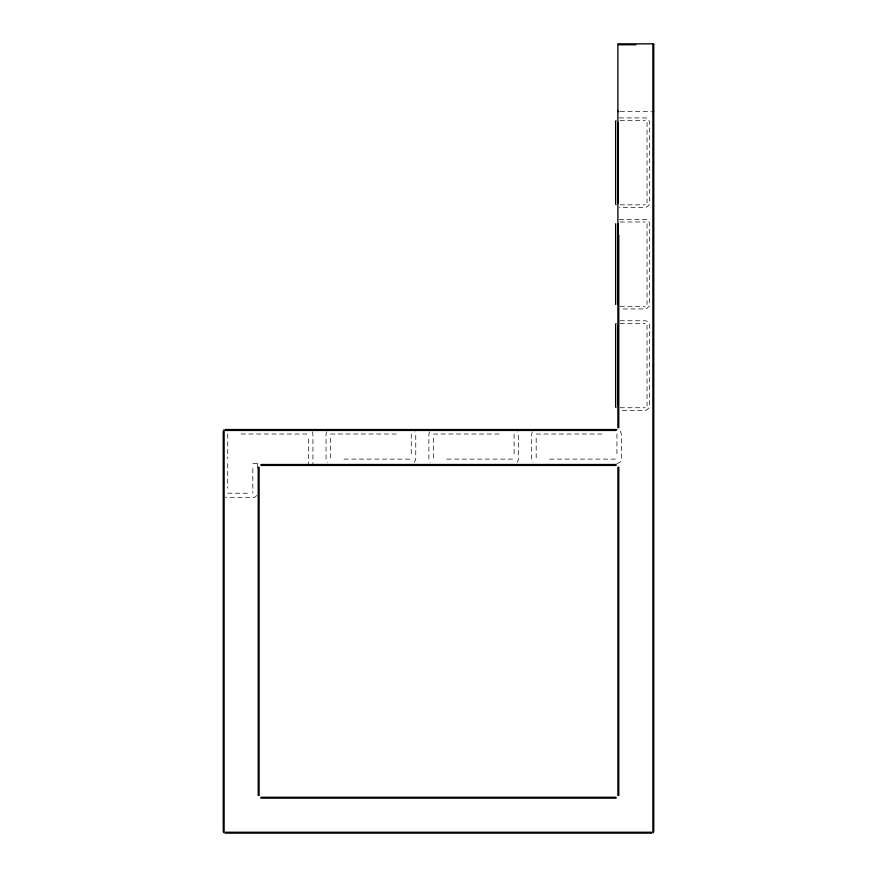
<?xml version="1.0" encoding="UTF-8"?>
<svg xmlns="http://www.w3.org/2000/svg" width="877" height="877" viewBox="0 0 877 877"><rect width="100%" height="100%" fill="white"/><g stroke="black" fill="none" stroke-linecap="round" stroke-linejoin="round"><path stroke-width="0.66" stroke-dasharray="4.38 3.29" d="M326.661 431.769L326.058 434.016L326.058 459.131L327.373 462.3M429.489 431.769L428.886 434.016L428.886 459.131L430.201 462.3M532.306 431.769L531.703 434.016L531.703 459.131L533.019 462.3M256.72 495.45L255.075 497.095L252.839 497.697L227.724 497.697L225.477 497.095M414.437 462.3L415.753 459.131L415.753 434.016L415.15 431.769M517.266 462.3L518.581 459.131L518.581 434.016L517.978 431.769M616.915 463.615L620.083 462.3L621.398 459.131L621.398 434.016L620.083 430.848L618.077 429.686M619.315 117.924L646.064 117.924L648.41 119.162L649.725 122.331L649.408 204.703L646.064 207.465L619.315 207.465M619.315 219.36L646.064 219.36L648.41 220.598L649.725 223.778L649.408 306.15L646.064 308.912L620.127 308.978M620.149 111.653L651.501 111.653M620.127 120.533L645.242 120.533M620.127 204.845L645.242 204.845M620.127 221.98L645.242 221.98M620.127 306.292L645.242 306.292M620.127 320.73L646.064 320.807L648.41 322.045L649.725 325.214L649.408 407.597L646.064 410.348L620.127 410.425M620.127 323.427L645.242 323.427M620.127 407.739L645.242 407.739M241.175 434.016L308.441 434.016M330.541 434.016L397.818 434.016M433.37 434.016L500.635 434.016M536.187 434.016L603.464 434.016M344.003 459.131L411.269 459.131M446.821 459.131L514.097 459.131M549.649 459.131L616.915 459.131M252.839 463.615L259.614 463.615M227.724 493.214L248.651 493.214M312.333 431.769L312.925 434.016L312.925 463.615M647.04 122.331L647.04 203.058M647.04 223.778L647.04 304.494M647.04 325.214L647.04 405.941M616.915 434.016L616.915 454.944M536.187 438.204L536.187 459.131M514.097 434.016L514.097 454.944M433.37 438.204L433.37 459.131M411.269 434.016L411.269 454.944M330.541 438.204L330.541 459.131M308.441 438.949L308.441 463.615M257.323 463.615L257.323 468.548M252.839 468.548L252.839 493.214M227.724 434.016L227.724 458.682M227.724 463.615L227.724 488.281"/><path stroke-width="1.32" d="M615.72 121.519L615.961 120.686M615.72 324.402L615.961 323.569M223.525 430.344L223.767 430.059M653.475 832.339L653.233 832.624M653.716 111.061L652.872 111.653M653.212 43.927A1.381 0.976 89.7 0 1 653.518 44.124L653.639 44.288M618.778 43.85L652.872 43.85M618.778 44.749L635.825 44.749M225.027 429.533L616.915 429.533M225.027 430.432L616.092 430.432M260.907 464.514L616.092 464.514M260.907 465.413L616.092 465.413M260.907 797.27L616.092 797.27M260.907 798.169L616.092 798.169M225.027 832.251L651.973 832.251M225.027 833.15L651.973 833.15M618.778 111.653L617.934 111.061M618.493 44.453L618.153 44.113A1.392 0.976 -0.2 0 0 617.956 44.398M223.767 832.624L223.525 832.339M615.72 203.87L615.961 204.703M615.72 406.753L615.961 407.597M653.76 44.749L653.76 831.352M652.872 44.749L652.872 831.352M618.778 235.343L618.778 427.735M618.778 467.2L618.778 795.483M618.34 122.331L618.34 203.058M618.34 223.778L618.34 304.494M618.34 325.214L618.34 405.941M617.89 44.749L617.89 427.735M617.89 467.2L617.89 795.483M615.643 122.331L615.643 203.058M615.643 223.778L615.643 304.494M615.643 325.214L615.643 405.941M259.11 467.2L259.11 795.483M258.222 467.2L258.222 795.483M224.128 431.32L224.128 831.352M223.24 431.32L223.24 831.352M618.153 44.113A1.392 0.976 -89.6 0 1 618.438 43.927M653.497 44.113A1.392 0.976 0.4 0 1 653.694 44.398"/></g></svg>
